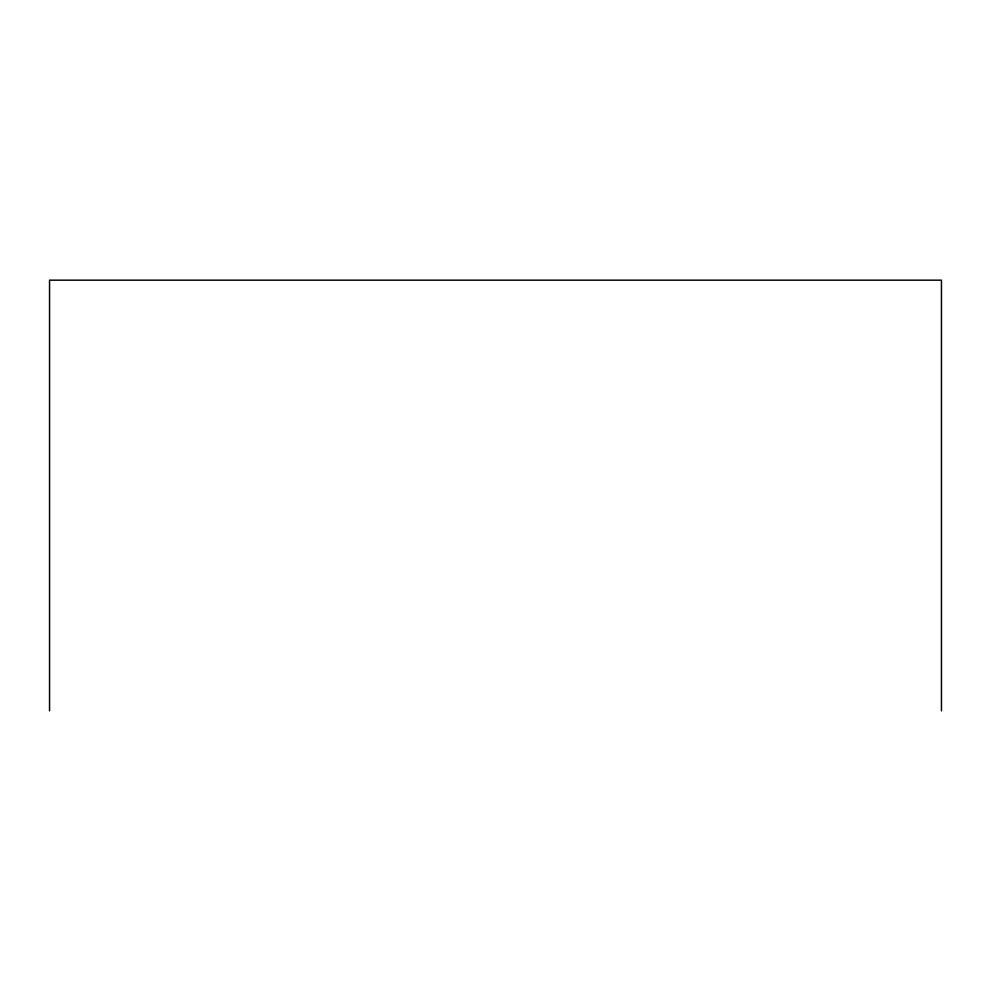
<?xml version="1.0" encoding="UTF-8"?>
<svg xmlns="http://www.w3.org/2000/svg" width="991" height="991" viewBox="0 0 991 991"><rect width="100%" height="100%" fill="white"/><g stroke="black" fill="none" stroke-linecap="round" stroke-linejoin="round"><path stroke-width="1.49" d="M941.45 710.832L941.45 280.168L49.55 280.168L49.55 710.832"/></g></svg>
